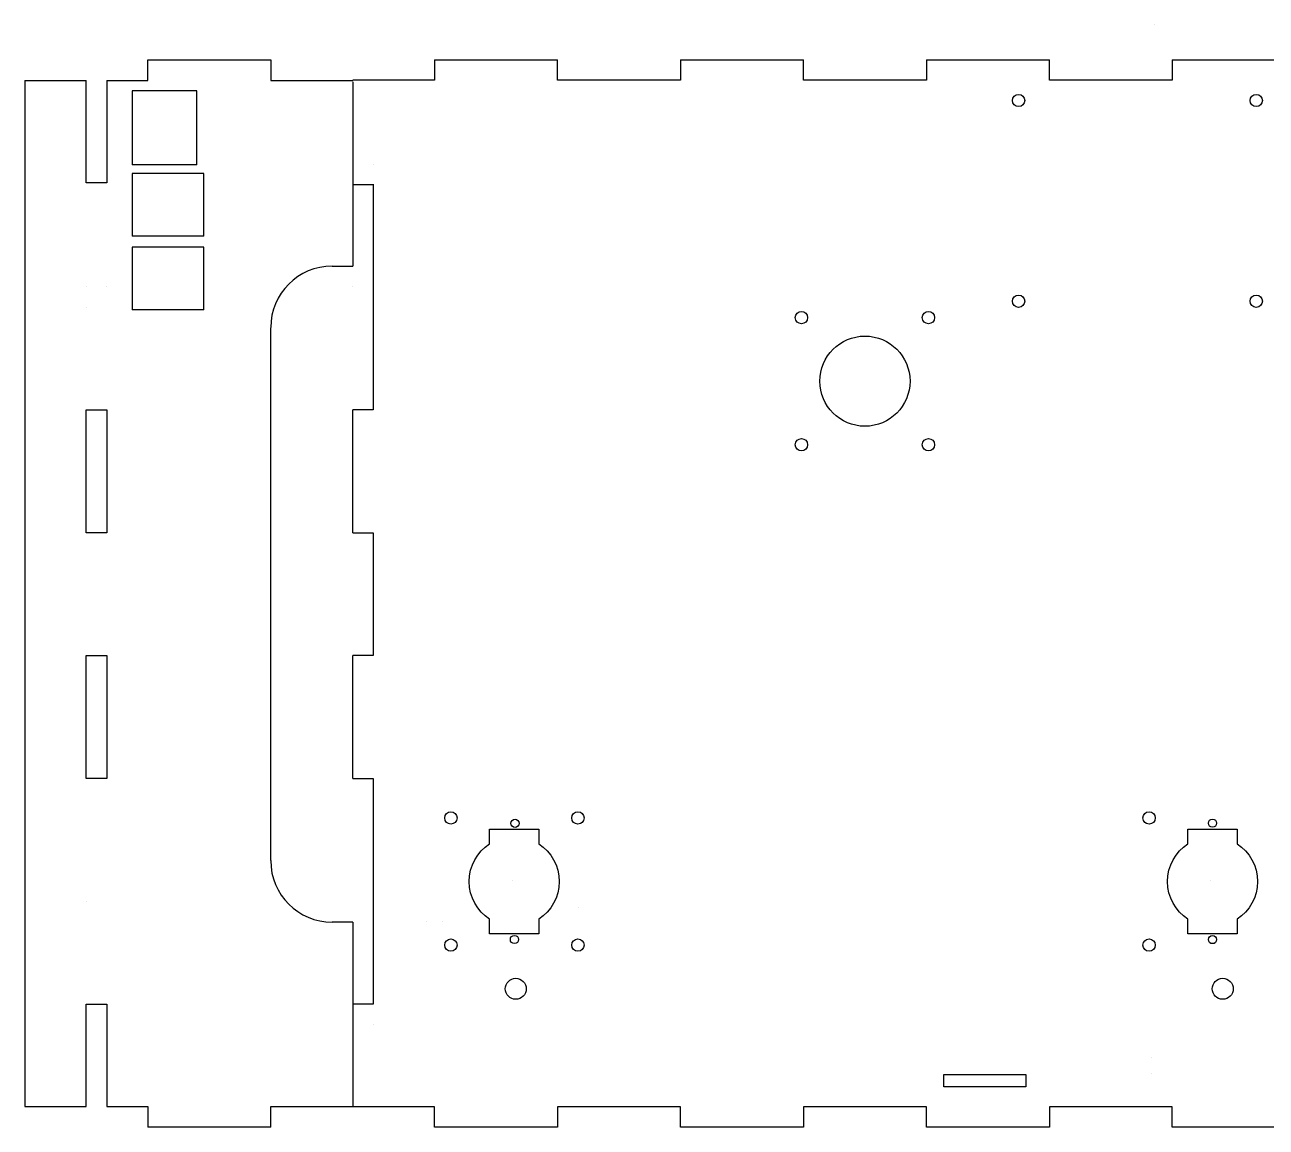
# Model space of a CAD drawing. Extents: x 2 to 592, y 26 to 295.
# Drawn here: x 2 to 304.8, y 26.2 to 295.3 of the extents above; entities that cross this region are included whole.
import ezdxf

# ---------------------------------------------------------------- set-up
doc = ezdxf.new("R2010")
doc.units = 0
doc.layers.add('EBENE_1', color=7, linetype='CONTINUOUS')

# ---------------------------------------------------------------- blocks, each defined once
blk = doc.blocks.new('BLOCK_2')
at = {"layer": 'EBENE_1'}
blk.add_lwpolyline([(137.07, 79.84), (137.07, 79.84)], dxfattribs=at)
blk = doc.blocks.new('BLOCK_3')
at = {"layer": 'EBENE_1'}
blk.add_lwpolyline([(137.07, 79.84), (137.07, 79.84)], dxfattribs=at)
blk = doc.blocks.new('BLOCK_5')
at = {"layer": 'EBENE_1'}
blk.add_open_spline([(132.36, 86.19), (132.36, 90.05), (130.37, 93.44), (127.36, 95.41), (127.36, 95.41), (127.36, 98.99), (127.36, 98.99), (127.36, 98.99), (115.36, 98.99), (115.36, 98.99), (115.36, 98.99), (115.36, 95.41), (115.36, 95.41), (112.35, 93.44), (110.36, 90.05), (110.36, 86.19), (110.36, 82.33), (112.35, 78.94), (115.36, 76.97), (115.36, 76.97), (115.36, 73.39), (115.36, 73.39), (115.36, 73.39), (127.36, 73.39), (127.36, 73.39), (127.36, 73.39), (127.36, 76.97), (127.36, 76.97), (130.37, 78.94), (132.36, 82.33), (132.36, 86.19)], degree=3, knots=[0, 0, 0, 0, 1, 1, 1, 2, 2, 2, 3, 3, 3, 4, 4, 4, 5, 5, 5, 6, 6, 6, 7, 7, 7, 8, 8, 8, 9, 9, 9, 10, 10, 10, 10], dxfattribs=at)
blk = doc.blocks.new('BLOCK_4')
at = {"layer": 'EBENE_1'}
blk.add_blockref('BLOCK_5', (0, 0), dxfattribs=at)
blk = doc.blocks.new('BLOCK_6')
at = {"layer": 'EBENE_1'}
blk.add_lwpolyline([(21.95, 111.31), (16.95, 111.31)], dxfattribs=at)
blk = doc.blocks.new('BLOCK_7')
at = {"layer": 'EBENE_1'}
blk.add_lwpolyline([(16.95, 111.31), (16.95, 141.31)], dxfattribs=at)
blk = doc.blocks.new('BLOCK_8')
at = {"layer": 'EBENE_1'}
blk.add_lwpolyline([(16.95, 141.31), (21.95, 141.31)], dxfattribs=at)
blk = doc.blocks.new('BLOCK_9')
at = {"layer": 'EBENE_1'}
blk.add_lwpolyline([(21.95, 141.31), (21.95, 111.31)], dxfattribs=at)
blk = doc.blocks.new('BLOCK_10')
at = {"layer": 'EBENE_1'}
blk.add_lwpolyline([(61.95, 26.24), (61.95, 31.24)], dxfattribs=at)
blk = doc.blocks.new('BLOCK_11')
at = {"layer": 'EBENE_1'}
blk.add_lwpolyline([(61.95, 31.24), (81.95, 31.24)], dxfattribs=at)
blk = doc.blocks.new('BLOCK_12')
at = {"layer": 'EBENE_1'}
blk.add_lwpolyline([(81.95, 76.24), (81.95, 31.24)], dxfattribs=at)
blk = doc.blocks.new('BLOCK_13')
at = {"layer": 'EBENE_1'}
blk.add_lwpolyline([(81.95, 76.24), (76.95, 76.24)], dxfattribs=at)
blk = doc.blocks.new('BLOCK_14')
at = {"layer": 'EBENE_1'}
blk.add_open_spline([(61.95, 91.28), (61.95, 82.99), (68.67, 76.28), (76.95, 76.28)], degree=3, dxfattribs=at)
blk = doc.blocks.new('BLOCK_15')
at = {"layer": 'EBENE_1'}
blk.add_lwpolyline([(61.95, 91.31), (61.95, 221.3)], dxfattribs=at)
blk = doc.blocks.new('BLOCK_16')
at = {"layer": 'EBENE_1'}
blk.add_open_spline([(76.95, 236.37), (68.67, 236.37), (61.95, 229.66), (61.95, 221.37), (61.95, 221.37), (61.95, 221.37), (61.95, 221.37)], degree=3, knots=[0, 0, 0, 0, 1, 1, 1, 2, 2, 2, 2], dxfattribs=at)
blk = doc.blocks.new('BLOCK_17')
at = {"layer": 'EBENE_1'}
blk.add_lwpolyline([(76.95, 236.37), (81.95, 236.37)], dxfattribs=at)
blk = doc.blocks.new('BLOCK_18')
at = {"layer": 'EBENE_1'}
blk.add_lwpolyline([(81.95, 281.37), (81.95, 236.37)], dxfattribs=at)
blk = doc.blocks.new('BLOCK_19')
at = {"layer": 'EBENE_1'}
blk.add_lwpolyline([(61.95, 281.72), (81.95, 281.72)], dxfattribs=at)
blk = doc.blocks.new('BLOCK_20')
at = {"layer": 'EBENE_1'}
blk.add_lwpolyline([(61.95, 286.72), (61.95, 281.72)], dxfattribs=at)
blk = doc.blocks.new('BLOCK_21')
at = {"layer": 'EBENE_1'}
blk.add_lwpolyline([(31.95, 286.72), (61.95, 286.72)], dxfattribs=at)
blk = doc.blocks.new('BLOCK_22')
at = {"layer": 'EBENE_1'}
blk.add_lwpolyline([(31.95, 281.72), (31.95, 286.72)], dxfattribs=at)
blk = doc.blocks.new('BLOCK_23')
at = {"layer": 'EBENE_1'}
blk.add_lwpolyline([(21.95, 281.72), (31.95, 281.72)], dxfattribs=at)
blk = doc.blocks.new('BLOCK_24')
at = {"layer": 'EBENE_1'}
blk.add_lwpolyline([(21.95, 281.72), (21.95, 256.72)], dxfattribs=at)
blk = doc.blocks.new('BLOCK_25')
at = {"layer": 'EBENE_1'}
blk.add_lwpolyline([(21.95, 256.72), (16.95, 256.72)], dxfattribs=at)
blk = doc.blocks.new('BLOCK_26')
at = {"layer": 'EBENE_1'}
blk.add_lwpolyline([(16.95, 256.72), (16.95, 281.72)], dxfattribs=at)
blk = doc.blocks.new('BLOCK_27')
at = {"layer": 'EBENE_1'}
blk.add_lwpolyline([(1.95, 281.72), (16.95, 281.72)], dxfattribs=at)
blk = doc.blocks.new('BLOCK_28')
at = {"layer": 'EBENE_1'}
blk.add_lwpolyline([(1.95, 281.65), (1.95, 31.31)], dxfattribs=at)
blk = doc.blocks.new('BLOCK_29')
at = {"layer": 'EBENE_1'}
blk.add_lwpolyline([(1.95, 31.24), (16.95, 31.24)], dxfattribs=at)
blk = doc.blocks.new('BLOCK_30')
at = {"layer": 'EBENE_1'}
blk.add_lwpolyline([(16.95, 31.24), (16.95, 56.24)], dxfattribs=at)
blk = doc.blocks.new('BLOCK_31')
at = {"layer": 'EBENE_1'}
blk.add_lwpolyline([(16.95, 56.24), (21.95, 56.24)], dxfattribs=at)
blk = doc.blocks.new('BLOCK_32')
at = {"layer": 'EBENE_1'}
blk.add_lwpolyline([(21.95, 56.24), (21.95, 31.24)], dxfattribs=at)
blk = doc.blocks.new('BLOCK_33')
at = {"layer": 'EBENE_1'}
blk.add_lwpolyline([(21.95, 31.24), (31.95, 31.24)], dxfattribs=at)
blk = doc.blocks.new('BLOCK_34')
at = {"layer": 'EBENE_1'}
blk.add_lwpolyline([(31.95, 31.24), (31.95, 26.24)], dxfattribs=at)
blk = doc.blocks.new('BLOCK_35')
at = {"layer": 'EBENE_1'}
blk.add_lwpolyline([(61.95, 26.24), (31.95, 26.24)], dxfattribs=at)
blk = doc.blocks.new('BLOCK_36')
at = {"layer": 'EBENE_1'}
blk.add_lwpolyline([(16.95, 171.3), (16.95, 201.3)], dxfattribs=at)
blk = doc.blocks.new('BLOCK_37')
at = {"layer": 'EBENE_1'}
blk.add_lwpolyline([(16.95, 201.3), (21.95, 201.3)], dxfattribs=at)
blk = doc.blocks.new('BLOCK_38')
at = {"layer": 'EBENE_1'}
blk.add_lwpolyline([(21.95, 201.3), (21.95, 171.3)], dxfattribs=at)
blk = doc.blocks.new('BLOCK_39')
at = {"layer": 'EBENE_1'}
blk.add_lwpolyline([(21.95, 171.3), (16.95, 171.3)], dxfattribs=at)
blk = doc.blocks.new('BLOCK_40')
at = {"layer": 'EBENE_1'}
blk.add_lwpolyline([(16.95, 231.3), (16.95, 231.3)], dxfattribs=at)
blk = doc.blocks.new('BLOCK_41')
at = {"layer": 'EBENE_1'}
blk.add_lwpolyline([(16.95, 226.37), (16.95, 226.37)], dxfattribs=at)
blk = doc.blocks.new('BLOCK_42')
at = {"layer": 'EBENE_1'}
blk.add_lwpolyline([(21.95, 231.3), (21.95, 231.3)], dxfattribs=at)
blk = doc.blocks.new('BLOCK_43')
at = {"layer": 'EBENE_1'}
blk.add_lwpolyline([(21.95, 231.3), (21.95, 231.3)], dxfattribs=at)
blk = doc.blocks.new('BLOCK_44')
at = {"layer": 'EBENE_1'}
blk.add_lwpolyline([(21.95, 51.31), (21.95, 51.31)], dxfattribs=at)
blk = doc.blocks.new('BLOCK_45')
at = {"layer": 'EBENE_1'}
blk.add_lwpolyline([(21.95, 51.31), (21.95, 51.31)], dxfattribs=at)
blk = doc.blocks.new('BLOCK_46')
at = {"layer": 'EBENE_1'}
blk.add_lwpolyline([(16.95, 81.31), (16.95, 81.31)], dxfattribs=at)
blk = doc.blocks.new('BLOCK_47')
at = {"layer": 'EBENE_1'}
blk.add_lwpolyline([(16.95, 81.31), (16.95, 81.31)], dxfattribs=at)
blk = doc.blocks.new('BLOCK_48')
at = {"layer": 'EBENE_1'}
blk.add_lwpolyline([(43.95, 261.12), (43.95, 279.12)], dxfattribs=at)
blk = doc.blocks.new('BLOCK_49')
at = {"layer": 'EBENE_1'}
blk.add_lwpolyline([(43.95, 261.12), (28.15, 261.12)], dxfattribs=at)
blk = doc.blocks.new('BLOCK_50')
at = {"layer": 'EBENE_1'}
blk.add_lwpolyline([(28.15, 279.12), (28.15, 261.12)], dxfattribs=at)
blk = doc.blocks.new('BLOCK_51')
at = {"layer": 'EBENE_1'}
blk.add_lwpolyline([(43.95, 279.12), (28.15, 279.12)], dxfattribs=at)
blk = doc.blocks.new('BLOCK_52')
at = {"layer": 'EBENE_1'}
blk.add_lwpolyline([(28.15, 259.02), (28.15, 243.72)], dxfattribs=at)
blk = doc.blocks.new('BLOCK_53')
at = {"layer": 'EBENE_1'}
blk.add_lwpolyline([(45.65, 259.02), (28.15, 259.02)], dxfattribs=at)
blk = doc.blocks.new('BLOCK_54')
at = {"layer": 'EBENE_1'}
blk.add_lwpolyline([(45.65, 243.72), (45.65, 259.02)], dxfattribs=at)
blk = doc.blocks.new('BLOCK_55')
at = {"layer": 'EBENE_1'}
blk.add_lwpolyline([(45.65, 243.72), (28.15, 243.72)], dxfattribs=at)
blk = doc.blocks.new('BLOCK_56')
at = {"layer": 'EBENE_1'}
blk.add_lwpolyline([(45.65, 225.72), (45.65, 241.02)], dxfattribs=at)
blk = doc.blocks.new('BLOCK_57')
at = {"layer": 'EBENE_1'}
blk.add_lwpolyline([(45.65, 225.72), (28.15, 225.72)], dxfattribs=at)
blk = doc.blocks.new('BLOCK_58')
at = {"layer": 'EBENE_1'}
blk.add_lwpolyline([(28.15, 241.02), (28.15, 225.72)], dxfattribs=at)
blk = doc.blocks.new('BLOCK_59')
at = {"layer": 'EBENE_1'}
blk.add_lwpolyline([(45.65, 241.02), (28.15, 241.02)], dxfattribs=at)
blk = doc.blocks.new('BLOCK_60')
at = {"layer": 'EBENE_1'}
blk.add_lwpolyline([(86.95, 141.31), (81.95, 141.31)], dxfattribs=at)
blk = doc.blocks.new('BLOCK_61')
at = {"layer": 'EBENE_1'}
blk.add_lwpolyline([(86.95, 171.3), (86.95, 141.31)], dxfattribs=at)
blk = doc.blocks.new('BLOCK_62')
at = {"layer": 'EBENE_1'}
blk.add_lwpolyline([(81.95, 171.3), (86.95, 171.3)], dxfattribs=at)
blk = doc.blocks.new('BLOCK_66')
at = {"layer": 'EBENE_1'}
blk.add_lwpolyline([(81.95, 51.31), (81.95, 51.31)], dxfattribs=at)
blk = doc.blocks.new('BLOCK_67')
at = {"layer": 'EBENE_1'}
blk.add_lwpolyline([(81.95, 111.31), (81.95, 141.31)], dxfattribs=at)
blk = doc.blocks.new('BLOCK_70')
at = {"layer": 'EBENE_1'}
blk.add_lwpolyline([(86.95, 51.31), (86.95, 51.31)], dxfattribs=at)
blk = doc.blocks.new('BLOCK_71')
at = {"layer": 'EBENE_1'}
blk.add_lwpolyline([(81.95, 51.31), (81.95, 51.31)], dxfattribs=at)
blk = doc.blocks.new('BLOCK_74')
at = {"layer": 'EBENE_1'}
blk.add_lwpolyline([(221.94, 26.23), (221.94, 31.23)], dxfattribs=at)
blk = doc.blocks.new('BLOCK_75')
at = {"layer": 'EBENE_1'}
blk.add_lwpolyline([(221.94, 31.23), (191.94, 31.23)], dxfattribs=at)
blk = doc.blocks.new('BLOCK_76')
at = {"layer": 'EBENE_1'}
blk.add_lwpolyline([(191.94, 31.23), (191.94, 26.23)], dxfattribs=at)
blk = doc.blocks.new('BLOCK_77')
at = {"layer": 'EBENE_1'}
blk.add_lwpolyline([(131.95, 26.23), (101.95, 26.23)], dxfattribs=at)
blk = doc.blocks.new('BLOCK_78')
at = {"layer": 'EBENE_1'}
blk.add_lwpolyline([(191.94, 26.23), (161.94, 26.23)], dxfattribs=at)
blk = doc.blocks.new('BLOCK_79')
at = {"layer": 'EBENE_1'}
blk.add_lwpolyline([(101.95, 26.23), (101.95, 31.23)], dxfattribs=at)
blk = doc.blocks.new('BLOCK_80')
at = {"layer": 'EBENE_1'}
blk.add_lwpolyline([(101.95, 31.23), (81.95, 31.23)], dxfattribs=at)
blk = doc.blocks.new('BLOCK_81')
at = {"layer": 'EBENE_1'}
blk.add_lwpolyline([(161.94, 26.23), (161.94, 31.23)], dxfattribs=at)
blk = doc.blocks.new('BLOCK_82')
at = {"layer": 'EBENE_1'}
blk.add_lwpolyline([(161.94, 31.23), (131.95, 31.23)], dxfattribs=at)
blk = doc.blocks.new('BLOCK_83')
at = {"layer": 'EBENE_1'}
blk.add_lwpolyline([(131.95, 31.23), (131.95, 26.23)], dxfattribs=at)
blk = doc.blocks.new('BLOCK_84')
at = {"layer": 'EBENE_1'}
blk.add_lwpolyline([(311.94, 26.23), (281.94, 26.23)], dxfattribs=at)
blk = doc.blocks.new('BLOCK_85')
at = {"layer": 'EBENE_1'}
blk.add_lwpolyline([(251.94, 26.23), (221.94, 26.23)], dxfattribs=at)
blk = doc.blocks.new('BLOCK_86')
at = {"layer": 'EBENE_1'}
blk.add_lwpolyline([(311.94, 31.23), (311.94, 26.23)], dxfattribs=at)
blk = doc.blocks.new('BLOCK_87')
at = {"layer": 'EBENE_1'}
blk.add_lwpolyline([(331.93, 31.23), (311.94, 31.23)], dxfattribs=at)
blk = doc.blocks.new('BLOCK_88')
at = {"layer": 'EBENE_1'}
blk.add_lwpolyline([(281.94, 26.23), (281.94, 31.23)], dxfattribs=at)
blk = doc.blocks.new('BLOCK_89')
at = {"layer": 'EBENE_1'}
blk.add_lwpolyline([(281.94, 31.23), (251.94, 31.23)], dxfattribs=at)
blk = doc.blocks.new('BLOCK_90')
at = {"layer": 'EBENE_1'}
blk.add_lwpolyline([(251.94, 31.23), (251.94, 26.23)], dxfattribs=at)
blk = doc.blocks.new('BLOCK_91')
at = {"layer": 'EBENE_1'}
for points in [[(81.95, 56.23), (81.95, 56.23)], [(81.95, 31.23), (81.95, 31.23)]]:
    blk.add_lwpolyline(points, dxfattribs=at)
blk = doc.blocks.new('BLOCK_92')
at = {"layer": 'EBENE_1'}
for points in [[(331.93, 56.31), (331.93, 56.31)], [(331.93, 31.31), (331.93, 31.31)]]:
    blk.add_lwpolyline(points, dxfattribs=at)
blk = doc.blocks.new('BLOCK_93')
at = {"layer": 'EBENE_1'}
blk.add_lwpolyline([(86.95, 56.23), (81.95, 56.23)], dxfattribs=at)
blk = doc.blocks.new('BLOCK_94')
at = {"layer": 'EBENE_1'}
blk.add_lwpolyline([(326.94, 56.31), (331.93, 56.31)], dxfattribs=at)
blk = doc.blocks.new('BLOCK_73')
at = {"layer": 'EBENE_1'}
for name in ['BLOCK_91', 'BLOCK_93', 'BLOCK_94', 'BLOCK_92', 'BLOCK_80', 'BLOCK_79', 'BLOCK_82', 'BLOCK_83', 'BLOCK_81', 'BLOCK_75', 'BLOCK_76', 'BLOCK_74', 'BLOCK_89', 'BLOCK_90', 'BLOCK_88', 'BLOCK_86', 'BLOCK_87', 'BLOCK_77', 'BLOCK_78', 'BLOCK_85', 'BLOCK_84']:
    blk.add_blockref(name, (0, 0), dxfattribs=at)
blk = doc.blocks.new('BLOCK_98')
at = {"layer": 'EBENE_1'}
blk.add_lwpolyline([(86.95, 81.31), (86.95, 81.31)], dxfattribs=at)
blk = doc.blocks.new('BLOCK_99')
at = {"layer": 'EBENE_1'}
blk.add_lwpolyline([(86.95, 111.31), (86.95, 56.26)], dxfattribs=at)
blk = doc.blocks.new('BLOCK_100')
at = {"layer": 'EBENE_1'}
blk.add_lwpolyline([(81.95, 111.31), (86.95, 111.31)], dxfattribs=at)
blk = doc.blocks.new('BLOCK_101')
at = {"layer": 'EBENE_1'}
blk.add_lwpolyline([(81.95, 231.3), (81.95, 231.3)], dxfattribs=at)
blk = doc.blocks.new('BLOCK_102')
at = {"layer": 'EBENE_1'}
blk.add_lwpolyline([(81.95, 171.3), (81.95, 201.3)], dxfattribs=at)
blk = doc.blocks.new('BLOCK_106')
at = {"layer": 'EBENE_1'}
blk.add_lwpolyline([(86.95, 261.3), (86.95, 261.3)], dxfattribs=at)
blk = doc.blocks.new('BLOCK_107')
at = {"layer": 'EBENE_1'}
blk.add_lwpolyline([(86.95, 261.3), (86.95, 261.3)], dxfattribs=at)
blk = doc.blocks.new('BLOCK_108')
at = {"layer": 'EBENE_1'}
blk.add_lwpolyline([(86.95, 201.3), (81.95, 201.3)], dxfattribs=at)
blk = doc.blocks.new('BLOCK_109')
at = {"layer": 'EBENE_1'}
blk.add_lwpolyline([(86.95, 256.35), (86.95, 201.3)], dxfattribs=at)
blk = doc.blocks.new('BLOCK_110')
at = {"layer": 'EBENE_1'}
blk.add_lwpolyline([(86.95, 234.48), (86.95, 234.48)], dxfattribs=at)
blk = doc.blocks.new('BLOCK_132')
at = {"layer": 'EBENE_1'}
blk.add_open_spline([(191.44, 225.3), (190.61, 225.3), (189.94, 224.63), (189.94, 223.8), (189.94, 222.97), (190.61, 222.3), (191.44, 222.3), (192.27, 222.3), (192.94, 222.97), (192.94, 223.8), (192.94, 224.63), (192.27, 225.3), (191.44, 225.3), (191.44, 225.3), (191.44, 225.3), (191.44, 225.3), (191.44, 225.3), (191.44, 225.3), (191.44, 225.3)], degree=3, knots=[0, 0, 0, 0, 1, 1, 1, 2, 2, 2, 3, 3, 3, 4, 4, 4, 5, 5, 5, 6, 6, 6, 6], dxfattribs=at)
blk = doc.blocks.new('BLOCK_133')
at = {"layer": 'EBENE_1'}
blk.add_open_spline([(191.44, 194.3), (190.61, 194.3), (189.94, 193.63), (189.94, 192.8), (189.94, 191.97), (190.61, 191.3), (191.44, 191.3), (192.27, 191.3), (192.94, 191.97), (192.94, 192.8), (192.94, 193.63), (192.27, 194.3), (191.44, 194.3), (191.44, 194.3), (191.44, 194.3), (191.44, 194.3), (191.44, 194.3), (191.44, 194.3), (191.44, 194.3)], degree=3, knots=[0, 0, 0, 0, 1, 1, 1, 2, 2, 2, 3, 3, 3, 4, 4, 4, 5, 5, 5, 6, 6, 6, 6], dxfattribs=at)
blk = doc.blocks.new('BLOCK_134')
at = {"layer": 'EBENE_1'}
blk.add_open_spline([(222.44, 194.3), (221.61, 194.3), (220.94, 193.63), (220.94, 192.8), (220.94, 191.97), (221.61, 191.3), (222.44, 191.3), (223.27, 191.3), (223.94, 191.97), (223.94, 192.8), (223.94, 193.63), (223.27, 194.3), (222.44, 194.3), (222.44, 194.3), (222.44, 194.3), (222.44, 194.3), (222.44, 194.3), (222.44, 194.3), (222.44, 194.3)], degree=3, knots=[0, 0, 0, 0, 1, 1, 1, 2, 2, 2, 3, 3, 3, 4, 4, 4, 5, 5, 5, 6, 6, 6, 6], dxfattribs=at)
blk = doc.blocks.new('BLOCK_135')
at = {"layer": 'EBENE_1'}
blk.add_open_spline([(222.44, 225.3), (221.61, 225.3), (220.94, 224.63), (220.94, 223.8), (220.94, 222.97), (221.61, 222.3), (222.44, 222.3), (223.27, 222.3), (223.94, 222.97), (223.94, 223.8), (223.94, 224.63), (223.27, 225.3), (222.44, 225.3), (222.44, 225.3), (222.44, 225.3), (222.44, 225.3), (222.44, 225.3), (222.44, 225.3), (222.44, 225.3)], degree=3, knots=[0, 0, 0, 0, 1, 1, 1, 2, 2, 2, 3, 3, 3, 4, 4, 4, 5, 5, 5, 6, 6, 6, 6], dxfattribs=at)
blk = doc.blocks.new('BLOCK_136')
at = {"layer": 'EBENE_1'}
blk.add_open_spline([(206.94, 219.3), (200.87, 219.3), (195.94, 214.37), (195.94, 208.3), (195.94, 202.23), (200.87, 197.3), (206.94, 197.3), (213.02, 197.3), (217.94, 202.23), (217.94, 208.3), (217.94, 214.37), (213.02, 219.3), (206.94, 219.3), (206.94, 219.3), (206.94, 219.3), (206.94, 219.3), (206.94, 219.3), (206.94, 219.3), (206.94, 219.3)], degree=3, knots=[0, 0, 0, 0, 1, 1, 1, 2, 2, 2, 3, 3, 3, 4, 4, 4, 5, 5, 5, 6, 6, 6, 6], dxfattribs=at)
blk = doc.blocks.new('BLOCK_131')
at = {"layer": 'EBENE_1'}
for name in ['BLOCK_132', 'BLOCK_135', 'BLOCK_136', 'BLOCK_133', 'BLOCK_134']:
    blk.add_blockref(name, (0, 0), dxfattribs=at)
blk = doc.blocks.new('BLOCK_138')
at = {"layer": 'EBENE_1'}
blk.add_lwpolyline([(226.22, 36.08), (226.22, 39.08)], dxfattribs=at)
blk = doc.blocks.new('BLOCK_139')
at = {"layer": 'EBENE_1'}
blk.add_lwpolyline([(246.22, 36.08), (226.22, 36.08)], dxfattribs=at)
blk = doc.blocks.new('BLOCK_140')
at = {"layer": 'EBENE_1'}
blk.add_lwpolyline([(226.22, 39.08), (246.22, 39.08)], dxfattribs=at)
blk = doc.blocks.new('BLOCK_141')
at = {"layer": 'EBENE_1'}
blk.add_lwpolyline([(246.22, 39.08), (246.22, 36.08)], dxfattribs=at)
blk = doc.blocks.new('BLOCK_137')
at = {"layer": 'EBENE_1'}
for name in ['BLOCK_138', 'BLOCK_140', 'BLOCK_141', 'BLOCK_139']:
    blk.add_blockref(name, (0, 0), dxfattribs=at)
blk = doc.blocks.new('BLOCK_142')
at = {"layer": 'EBENE_1'}
blk.add_open_spline([(136.92, 103.19), (136.09, 103.19), (135.42, 102.52), (135.42, 101.69), (135.42, 100.86), (136.09, 100.19), (136.92, 100.19), (137.75, 100.19), (138.42, 100.86), (138.42, 101.69), (138.42, 102.52), (137.75, 103.19), (136.92, 103.19), (136.92, 103.19), (136.92, 103.19), (136.92, 103.19), (136.92, 103.19), (136.92, 103.19), (136.92, 103.19)], degree=3, knots=[0, 0, 0, 0, 1, 1, 1, 2, 2, 2, 3, 3, 3, 4, 4, 4, 5, 5, 5, 6, 6, 6, 6], dxfattribs=at)
blk = doc.blocks.new('BLOCK_144')
at = {"layer": 'EBENE_1'}
blk.add_open_spline([(136.92, 72.19), (136.09, 72.19), (135.42, 71.52), (135.42, 70.69), (135.42, 69.86), (136.09, 69.19), (136.92, 69.19), (137.75, 69.19), (138.42, 69.86), (138.42, 70.69), (138.42, 71.52), (137.75, 72.19), (136.92, 72.19), (136.92, 72.19), (136.92, 72.19), (136.92, 72.19), (136.92, 72.19), (136.92, 72.19), (136.92, 72.19)], degree=3, knots=[0, 0, 0, 0, 1, 1, 1, 2, 2, 2, 3, 3, 3, 4, 4, 4, 5, 5, 5, 6, 6, 6, 6], dxfattribs=at)
blk = doc.blocks.new('BLOCK_145')
at = {"layer": 'EBENE_1'}
blk.add_open_spline([(105.92, 103.19), (105.1, 103.19), (104.42, 102.52), (104.42, 101.69), (104.42, 100.86), (105.1, 100.19), (105.92, 100.19), (106.75, 100.19), (107.42, 100.86), (107.42, 101.69), (107.42, 102.52), (106.75, 103.19), (105.92, 103.19), (105.92, 103.19), (105.92, 103.19), (105.92, 103.19), (105.92, 103.19), (105.92, 103.19), (105.92, 103.19)], degree=3, knots=[0, 0, 0, 0, 1, 1, 1, 2, 2, 2, 3, 3, 3, 4, 4, 4, 5, 5, 5, 6, 6, 6, 6], dxfattribs=at)
blk = doc.blocks.new('BLOCK_147')
at = {"layer": 'EBENE_1'}
blk.add_open_spline([(276.26, 103.19), (275.43, 103.19), (274.76, 102.52), (274.76, 101.69), (274.76, 100.86), (275.43, 100.19), (276.26, 100.19), (277.08, 100.19), (277.76, 100.86), (277.76, 101.69), (277.76, 102.52), (277.08, 103.19), (276.26, 103.19), (276.26, 103.19), (276.26, 103.19), (276.26, 103.19), (276.26, 103.19), (276.26, 103.19), (276.26, 103.19)], degree=3, knots=[0, 0, 0, 0, 1, 1, 1, 2, 2, 2, 3, 3, 3, 4, 4, 4, 5, 5, 5, 6, 6, 6, 6], dxfattribs=at)
blk = doc.blocks.new('BLOCK_148')
at = {"layer": 'EBENE_1'}
blk.add_open_spline([(105.92, 72.19), (105.1, 72.19), (104.42, 71.52), (104.42, 70.69), (104.42, 69.86), (105.1, 69.19), (105.92, 69.19), (106.75, 69.19), (107.42, 69.86), (107.42, 70.69), (107.42, 71.52), (106.75, 72.19), (105.92, 72.19), (105.92, 72.19), (105.92, 72.19), (105.92, 72.19), (105.92, 72.19), (105.92, 72.19), (105.92, 72.19)], degree=3, knots=[0, 0, 0, 0, 1, 1, 1, 2, 2, 2, 3, 3, 3, 4, 4, 4, 5, 5, 5, 6, 6, 6, 6], dxfattribs=at)
blk = doc.blocks.new('BLOCK_149')
at = {"layer": 'EBENE_1'}
blk.add_open_spline([(276.26, 72.19), (275.43, 72.19), (274.76, 71.52), (274.76, 70.69), (274.76, 69.86), (275.43, 69.19), (276.26, 69.19), (277.08, 69.19), (277.76, 69.86), (277.76, 70.69), (277.76, 71.52), (277.08, 72.19), (276.26, 72.19), (276.26, 72.19), (276.26, 72.19), (276.26, 72.19), (276.26, 72.19), (276.26, 72.19), (276.26, 72.19)], degree=3, knots=[0, 0, 0, 0, 1, 1, 1, 2, 2, 2, 3, 3, 3, 4, 4, 4, 5, 5, 5, 6, 6, 6, 6], dxfattribs=at)
blk = doc.blocks.new('BLOCK_150')
at = {"layer": 'EBENE_1'}
blk.add_lwpolyline([(99.95, 76.31), (99.95, 76.31)], dxfattribs=at)
blk = doc.blocks.new('BLOCK_151')
at = {"layer": 'EBENE_1'}
blk.add_lwpolyline([(103.95, 76.31), (103.95, 76.31)], dxfattribs=at)
blk = doc.blocks.new('BLOCK_152')
at = {"layer": 'EBENE_1'}
blk.add_lwpolyline([(103.95, 76.31), (103.95, 76.31)], dxfattribs=at)
blk = doc.blocks.new('BLOCK_153')
at = {"layer": 'EBENE_1'}
blk.add_lwpolyline([(276.94, 39.31), (276.94, 39.31)], dxfattribs=at)
blk = doc.blocks.new('BLOCK_154')
at = {"layer": 'EBENE_1'}
blk.add_lwpolyline([(276.94, 43.31), (276.94, 43.31)], dxfattribs=at)
blk = doc.blocks.new('BLOCK_158')
at = {"layer": 'EBENE_1'}
blk.add_open_spline([(302.44, 229.3), (301.61, 229.3), (300.94, 228.63), (300.94, 227.8), (300.94, 226.97), (301.61, 226.3), (302.44, 226.3), (303.27, 226.3), (303.94, 226.97), (303.94, 227.8), (303.94, 228.63), (303.27, 229.3), (302.44, 229.3), (302.44, 229.3), (302.44, 229.3), (302.44, 229.3), (302.44, 229.3), (302.44, 229.3), (302.44, 229.3)], degree=3, knots=[0, 0, 0, 0, 1, 1, 1, 2, 2, 2, 3, 3, 3, 4, 4, 4, 5, 5, 5, 6, 6, 6, 6], dxfattribs=at)
blk = doc.blocks.new('BLOCK_159')
at = {"layer": 'EBENE_1'}
blk.add_open_spline([(302.44, 278.3), (301.61, 278.3), (300.94, 277.62), (300.94, 276.8), (300.94, 275.97), (301.61, 275.3), (302.44, 275.3), (303.27, 275.3), (303.94, 275.97), (303.94, 276.8), (303.94, 277.62), (303.27, 278.3), (302.44, 278.3), (302.44, 278.3), (302.44, 278.3), (302.44, 278.3), (302.44, 278.3), (302.44, 278.3), (302.44, 278.3)], degree=3, knots=[0, 0, 0, 0, 1, 1, 1, 2, 2, 2, 3, 3, 3, 4, 4, 4, 5, 5, 5, 6, 6, 6, 6], dxfattribs=at)
blk = doc.blocks.new('BLOCK_160')
at = {"layer": 'EBENE_1'}
blk.add_open_spline([(244.44, 278.3), (243.61, 278.3), (242.94, 277.62), (242.94, 276.8), (242.94, 275.97), (243.61, 275.3), (244.44, 275.3), (245.27, 275.3), (245.94, 275.97), (245.94, 276.8), (245.94, 277.62), (245.27, 278.3), (244.44, 278.3), (244.44, 278.3), (244.44, 278.3), (244.44, 278.3), (244.44, 278.3), (244.44, 278.3), (244.44, 278.3)], degree=3, knots=[0, 0, 0, 0, 1, 1, 1, 2, 2, 2, 3, 3, 3, 4, 4, 4, 5, 5, 5, 6, 6, 6, 6], dxfattribs=at)
blk = doc.blocks.new('BLOCK_161')
at = {"layer": 'EBENE_1'}
blk.add_open_spline([(244.44, 229.3), (243.61, 229.3), (242.94, 228.63), (242.94, 227.8), (242.94, 226.97), (243.61, 226.3), (244.44, 226.3), (245.27, 226.3), (245.94, 226.97), (245.94, 227.8), (245.94, 228.63), (245.27, 229.3), (244.44, 229.3), (244.44, 229.3), (244.44, 229.3), (244.44, 229.3), (244.44, 229.3), (244.44, 229.3), (244.44, 229.3)], degree=3, knots=[0, 0, 0, 0, 1, 1, 1, 2, 2, 2, 3, 3, 3, 4, 4, 4, 5, 5, 5, 6, 6, 6, 6], dxfattribs=at)
blk = doc.blocks.new('BLOCK_157')
at = {"layer": 'EBENE_1'}
for name in ['BLOCK_160', 'BLOCK_159', 'BLOCK_161', 'BLOCK_158']:
    blk.add_blockref(name, (0, 0), dxfattribs=at)
blk = doc.blocks.new('BLOCK_230')
at = {"layer": 'EBENE_1'}
blk.add_lwpolyline([(191.94, 281.73), (191.94, 286.73)], dxfattribs=at)
blk = doc.blocks.new('BLOCK_231')
at = {"layer": 'EBENE_1'}
blk.add_lwpolyline([(221.94, 281.73), (191.94, 281.73)], dxfattribs=at)
blk = doc.blocks.new('BLOCK_232')
at = {"layer": 'EBENE_1'}
blk.add_lwpolyline([(221.94, 286.73), (221.94, 281.73)], dxfattribs=at)
blk = doc.blocks.new('BLOCK_233')
at = {"layer": 'EBENE_1'}
blk.add_lwpolyline([(101.95, 286.73), (131.95, 286.73)], dxfattribs=at)
blk = doc.blocks.new('BLOCK_234')
at = {"layer": 'EBENE_1'}
blk.add_lwpolyline([(161.94, 286.73), (191.94, 286.73)], dxfattribs=at)
blk = doc.blocks.new('BLOCK_235')
at = {"layer": 'EBENE_1'}
blk.add_lwpolyline([(101.95, 286.73), (101.95, 281.73)], dxfattribs=at)
blk = doc.blocks.new('BLOCK_236')
at = {"layer": 'EBENE_1'}
blk.add_lwpolyline([(101.95, 281.73), (81.95, 281.73)], dxfattribs=at)
blk = doc.blocks.new('BLOCK_237')
at = {"layer": 'EBENE_1'}
blk.add_lwpolyline([(131.95, 281.73), (131.95, 286.73)], dxfattribs=at)
blk = doc.blocks.new('BLOCK_238')
at = {"layer": 'EBENE_1'}
blk.add_lwpolyline([(161.94, 281.73), (131.95, 281.73)], dxfattribs=at)
blk = doc.blocks.new('BLOCK_239')
at = {"layer": 'EBENE_1'}
blk.add_lwpolyline([(161.94, 286.73), (161.94, 281.73)], dxfattribs=at)
blk = doc.blocks.new('BLOCK_240')
at = {"layer": 'EBENE_1'}
blk.add_lwpolyline([(281.94, 286.73), (311.94, 286.73)], dxfattribs=at)
blk = doc.blocks.new('BLOCK_241')
at = {"layer": 'EBENE_1'}
blk.add_lwpolyline([(221.94, 286.73), (251.94, 286.73)], dxfattribs=at)
blk = doc.blocks.new('BLOCK_242')
at = {"layer": 'EBENE_1'}
blk.add_lwpolyline([(311.94, 281.73), (311.94, 286.73)], dxfattribs=at)
blk = doc.blocks.new('BLOCK_243')
at = {"layer": 'EBENE_1'}
blk.add_lwpolyline([(331.93, 281.73), (311.94, 281.73)], dxfattribs=at)
blk = doc.blocks.new('BLOCK_244')
at = {"layer": 'EBENE_1'}
blk.add_lwpolyline([(251.94, 281.73), (251.94, 286.73)], dxfattribs=at)
blk = doc.blocks.new('BLOCK_245')
at = {"layer": 'EBENE_1'}
blk.add_lwpolyline([(281.94, 281.73), (251.94, 281.73)], dxfattribs=at)
blk = doc.blocks.new('BLOCK_246')
at = {"layer": 'EBENE_1'}
blk.add_lwpolyline([(281.94, 286.73), (281.94, 281.73)], dxfattribs=at)
blk = doc.blocks.new('BLOCK_247')
at = {"layer": 'EBENE_1'}
for points in [[(81.95, 281.65), (81.95, 281.65)], [(81.95, 256.65), (81.95, 256.65)]]:
    blk.add_lwpolyline(points, dxfattribs=at)
blk = doc.blocks.new('BLOCK_248')
at = {"layer": 'EBENE_1'}
for points in [[(331.93, 281.73), (331.93, 281.73)], [(331.93, 257.96), (331.93, 257.96)]]:
    blk.add_lwpolyline(points, dxfattribs=at)
blk = doc.blocks.new('BLOCK_249')
at = {"layer": 'EBENE_1'}
blk.add_lwpolyline([(331.93, 256.3), (326.94, 256.3)], dxfattribs=at)
blk = doc.blocks.new('BLOCK_250')
at = {"layer": 'EBENE_1'}
blk.add_lwpolyline([(326.94, 256.3), (326.94, 256.3)], dxfattribs=at)
blk = doc.blocks.new('BLOCK_251')
at = {"layer": 'EBENE_1'}
blk.add_lwpolyline([(81.95, 256.3), (86.95, 256.3)], dxfattribs=at)
blk = doc.blocks.new('BLOCK_252')
at = {"layer": 'EBENE_1'}
blk.add_lwpolyline([(277.6, 295.27), (277.6, 295.27)], dxfattribs=at)
blk = doc.blocks.new('BLOCK_229')
at = {"layer": 'EBENE_1'}
for name in ['BLOCK_252', 'BLOCK_233', 'BLOCK_235', 'BLOCK_237', 'BLOCK_234', 'BLOCK_239', 'BLOCK_230', 'BLOCK_232', 'BLOCK_241', 'BLOCK_244', 'BLOCK_240', 'BLOCK_246', 'BLOCK_242', 'BLOCK_236', 'BLOCK_238', 'BLOCK_231', 'BLOCK_245', 'BLOCK_243', 'BLOCK_248', 'BLOCK_247', 'BLOCK_251', 'BLOCK_249', 'BLOCK_250']:
    blk.add_blockref(name, (0, 0), dxfattribs=at)
blk = doc.blocks.new('BLOCK_253')
at = {"layer": 'EBENE_1'}
blk.add_open_spline([(294.25, 62.56), (292.83, 62.56), (291.69, 61.41), (291.69, 60), (291.69, 58.59), (292.83, 57.44), (294.25, 57.44), (295.66, 57.44), (296.81, 58.59), (296.81, 60), (296.81, 61.41), (295.66, 62.56), (294.25, 62.56), (294.25, 62.56), (294.25, 62.56), (294.25, 62.56), (294.25, 62.56), (294.25, 62.56), (294.25, 62.56)], degree=3, knots=[0, 0, 0, 0, 1, 1, 1, 2, 2, 2, 3, 3, 3, 4, 4, 4, 5, 5, 5, 6, 6, 6, 6], dxfattribs=at)
blk = doc.blocks.new('BLOCK_254')
at = {"layer": 'EBENE_1'}
blk.add_open_spline([(121.74, 62.56), (120.33, 62.56), (119.18, 61.41), (119.18, 60), (119.18, 58.59), (120.33, 57.44), (121.74, 57.44), (123.15, 57.44), (124.3, 58.59), (124.3, 60), (124.3, 61.41), (123.15, 62.56), (121.74, 62.56), (121.74, 62.56), (121.74, 62.56), (121.74, 62.56), (121.74, 62.56), (121.74, 62.56), (121.74, 62.56)], degree=3, knots=[0, 0, 0, 0, 1, 1, 1, 2, 2, 2, 3, 3, 3, 4, 4, 4, 5, 5, 5, 6, 6, 6, 6], dxfattribs=at)
blk = doc.blocks.new('BLOCK_256')
at = {"layer": 'EBENE_1'}
blk.add_open_spline([(302.75, 86.19), (302.75, 90.05), (300.76, 93.44), (297.76, 95.41), (297.76, 95.41), (297.76, 98.99), (297.76, 98.99), (297.76, 98.99), (285.76, 98.99), (285.76, 98.99), (285.76, 98.99), (285.76, 95.41), (285.76, 95.41), (282.75, 93.44), (280.76, 90.05), (280.76, 86.19), (280.76, 82.33), (282.75, 78.94), (285.76, 76.97), (285.76, 76.97), (285.76, 73.39), (285.76, 73.39), (285.76, 73.39), (297.76, 73.39), (297.76, 73.39), (297.76, 73.39), (297.76, 76.97), (297.76, 76.97), (300.76, 78.94), (302.75, 82.33), (302.75, 86.19)], degree=3, knots=[0, 0, 0, 0, 1, 1, 1, 2, 2, 2, 3, 3, 3, 4, 4, 4, 5, 5, 5, 6, 6, 6, 7, 7, 7, 8, 8, 8, 9, 9, 9, 10, 10, 10, 10], dxfattribs=at)
blk = doc.blocks.new('BLOCK_255')
at = {"layer": 'EBENE_1'}
blk.add_blockref('BLOCK_256', (0, 0), dxfattribs=at)
blk = doc.blocks.new('BLOCK_257')
at = {"layer": 'EBENE_1'}
blk.add_open_spline([(121.57, 101.38), (121.01, 101.38), (120.57, 100.93), (120.57, 100.38), (120.57, 99.82), (121.01, 99.38), (121.57, 99.38), (122.12, 99.38), (122.57, 99.82), (122.57, 100.38), (122.57, 100.93), (122.12, 101.38), (121.57, 101.38), (121.57, 101.38), (121.57, 101.38), (121.57, 101.38), (121.57, 101.38), (121.57, 101.38), (121.57, 101.38)], degree=3, knots=[0, 0, 0, 0, 1, 1, 1, 2, 2, 2, 3, 3, 3, 4, 4, 4, 5, 5, 5, 6, 6, 6, 6], dxfattribs=at)
blk = doc.blocks.new('BLOCK_258')
at = {"layer": 'EBENE_1'}
blk.add_open_spline([(121.42, 71.03), (121.98, 71.03), (122.42, 71.47), (122.42, 72.03), (122.42, 72.58), (121.98, 73.03), (121.42, 73.03), (120.87, 73.03), (120.42, 72.58), (120.42, 72.03), (120.42, 71.47), (120.87, 71.03), (121.42, 71.03), (121.42, 71.03), (121.42, 71.03), (121.42, 71.03), (121.42, 71.03), (121.42, 71.03), (121.42, 71.03)], degree=3, knots=[0, 0, 0, 0, 1, 1, 1, 2, 2, 2, 3, 3, 3, 4, 4, 4, 5, 5, 5, 6, 6, 6, 6], dxfattribs=at)
blk = doc.blocks.new('BLOCK_259')
at = {"layer": 'EBENE_1'}
blk.add_open_spline([(291.75, 101.42), (291.2, 101.42), (290.75, 100.97), (290.75, 100.42), (290.75, 99.86), (291.2, 99.42), (291.75, 99.42), (292.3, 99.42), (292.75, 99.86), (292.75, 100.42), (292.75, 100.97), (292.3, 101.42), (291.75, 101.42), (291.75, 101.42), (291.75, 101.42), (291.75, 101.42), (291.75, 101.42), (291.75, 101.42), (291.75, 101.42)], degree=3, knots=[0, 0, 0, 0, 1, 1, 1, 2, 2, 2, 3, 3, 3, 4, 4, 4, 5, 5, 5, 6, 6, 6, 6], dxfattribs=at)
blk = doc.blocks.new('BLOCK_260')
at = {"layer": 'EBENE_1'}
blk.add_open_spline([(291.75, 71.02), (292.31, 71.02), (292.75, 71.47), (292.75, 72.02), (292.75, 72.57), (292.31, 73.02), (291.75, 73.02), (291.2, 73.02), (290.75, 72.57), (290.75, 72.02), (290.75, 71.47), (291.2, 71.02), (291.75, 71.02), (291.75, 71.02), (291.75, 71.02), (291.75, 71.02), (291.75, 71.02), (291.75, 71.02), (291.75, 71.02)], degree=3, knots=[0, 0, 0, 0, 1, 1, 1, 2, 2, 2, 3, 3, 3, 4, 4, 4, 5, 5, 5, 6, 6, 6, 6], dxfattribs=at)

msp = doc.modelspace()

# ---------------------------------------------------------------- linework, layer by layer
at = {"layer": 'EBENE_1'}
for points in [[(120.93, 86.44), (120.93, 86.44)], [(291.32, 86.44), (291.32, 86.44)]]:
    msp.add_lwpolyline(points, dxfattribs=at)

# ---------------------------------------------------------------- block references
for name in ['BLOCK_229', 'BLOCK_21', 'BLOCK_22', 'BLOCK_20', 'BLOCK_27', 'BLOCK_26', 'BLOCK_23', 'BLOCK_24', 'BLOCK_19', 'BLOCK_28', 'BLOCK_50', 'BLOCK_51', 'BLOCK_48', 'BLOCK_18', 'BLOCK_157', 'BLOCK_49', 'BLOCK_106', 'BLOCK_107', 'BLOCK_52', 'BLOCK_53', 'BLOCK_54', 'BLOCK_25', 'BLOCK_109', 'BLOCK_55', 'BLOCK_58', 'BLOCK_59', 'BLOCK_56', 'BLOCK_16', 'BLOCK_17', 'BLOCK_110', 'BLOCK_40', 'BLOCK_42', 'BLOCK_43', 'BLOCK_101', 'BLOCK_41', 'BLOCK_57', 'BLOCK_131', 'BLOCK_15', 'BLOCK_36', 'BLOCK_37', 'BLOCK_38', 'BLOCK_102', 'BLOCK_108', 'BLOCK_39', 'BLOCK_62', 'BLOCK_61', 'BLOCK_7', 'BLOCK_8', 'BLOCK_9', 'BLOCK_60', 'BLOCK_67', 'BLOCK_6', 'BLOCK_100', 'BLOCK_99', 'BLOCK_145', 'BLOCK_142', 'BLOCK_147', 'BLOCK_257', 'BLOCK_259', 'BLOCK_4', 'BLOCK_255', 'BLOCK_14', 'BLOCK_46', 'BLOCK_47', 'BLOCK_98', 'BLOCK_2', 'BLOCK_3', 'BLOCK_13', 'BLOCK_12', 'BLOCK_150', 'BLOCK_151', 'BLOCK_152', 'BLOCK_258', 'BLOCK_260', 'BLOCK_148', 'BLOCK_144', 'BLOCK_149', 'BLOCK_254', 'BLOCK_253', 'BLOCK_30', 'BLOCK_31', 'BLOCK_32', 'BLOCK_73', 'BLOCK_44', 'BLOCK_45', 'BLOCK_66', 'BLOCK_71', 'BLOCK_70', 'BLOCK_154', 'BLOCK_137', 'BLOCK_153', 'BLOCK_29', 'BLOCK_33', 'BLOCK_34', 'BLOCK_10', 'BLOCK_11', 'BLOCK_35']:
    msp.add_blockref(name, (0, 0), dxfattribs=at)

doc.saveas('drawing.dxf')
